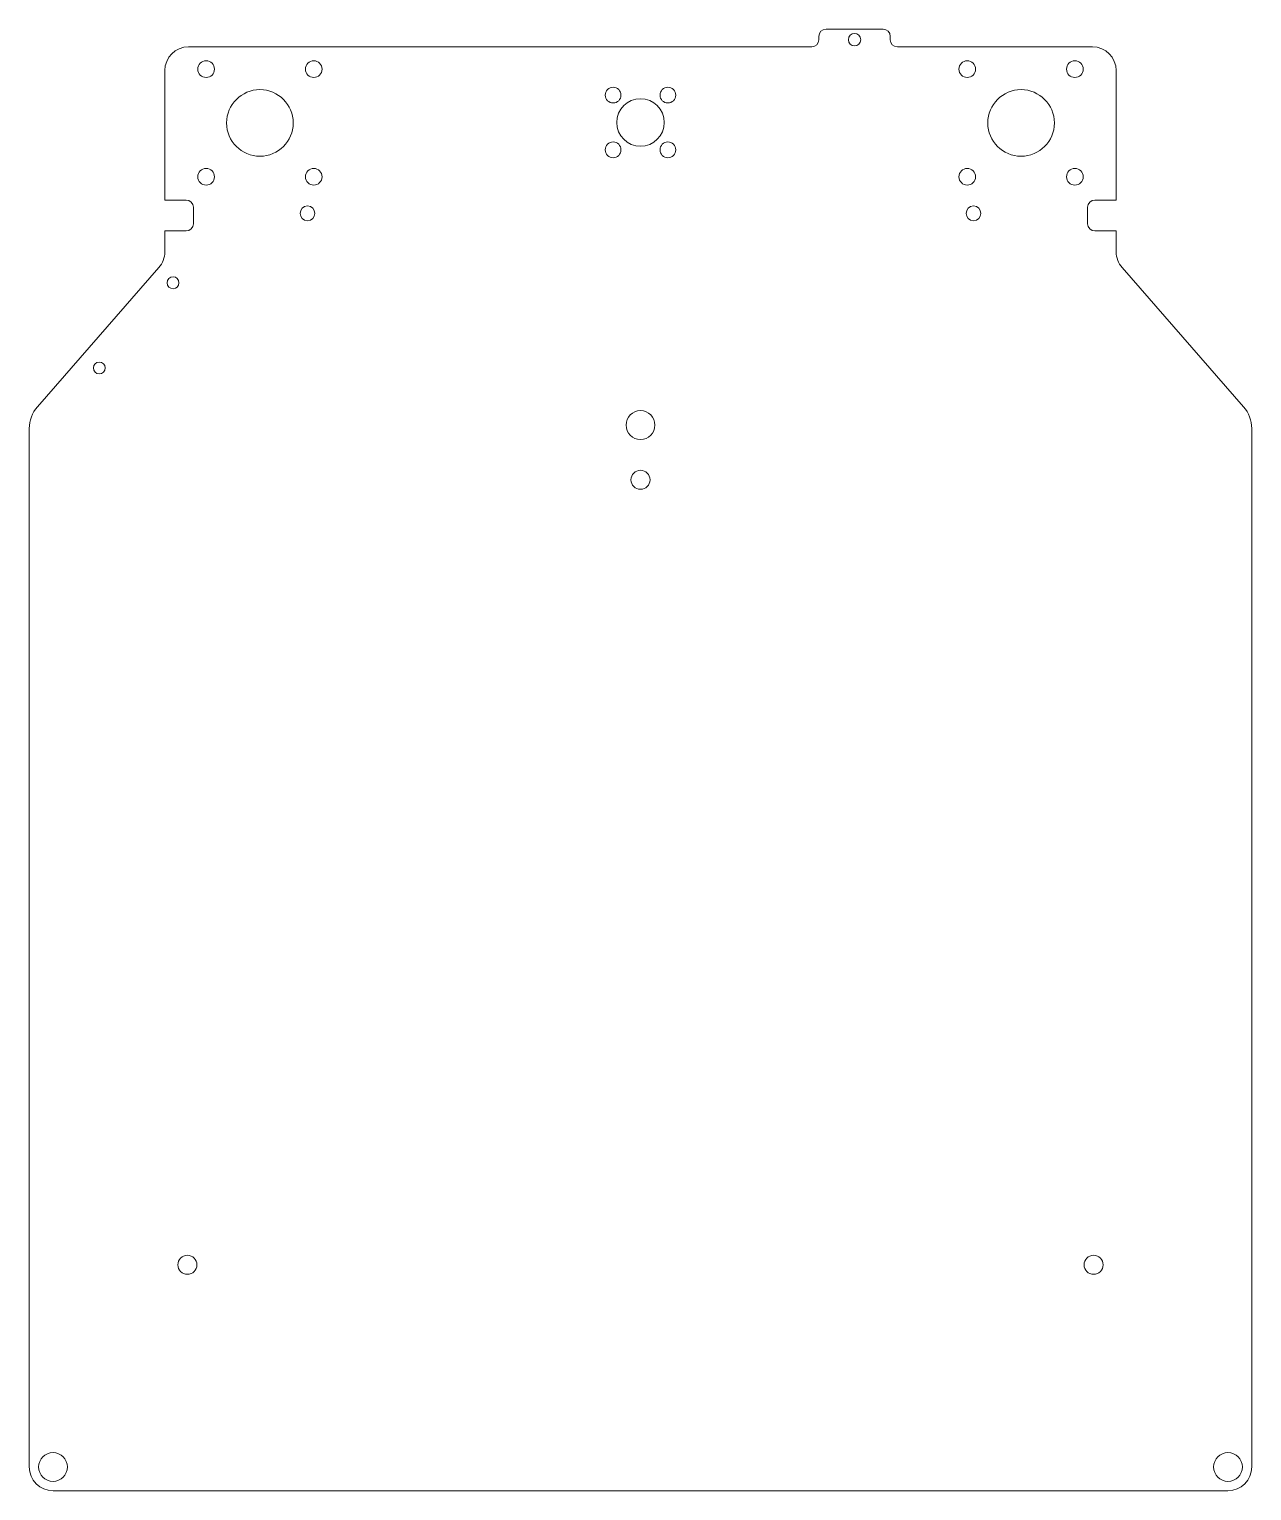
# Model space of a CAD drawing. Header units: millimetres. Extents: x -128 to 128, y -288 to 20.
import ezdxf

# ---------------------------------------------------------------- set-up
doc = ezdxf.new("R2010")
doc.units = ezdxf.units.MM

msp = doc.modelspace()

# ---------------------------------------------------------------- linework, layer by layer
at = {"color": 7, "linetype": 'Continuous', "lineweight": 15}
for p, q in [((39, 19.7), (51, 19.7)), ((36, 16), (-95, 16)), ((37.5, 17.5), (37.5, 18.2)), ((52.5, 18.2), (52.5, 17.5)), ((95, 16), (54, 16)), ((-100, 11), (-100, -16.2)), ((100, -16.2), (100, 11)), ((-100, -16.2), (-95.5, -16.2)), ((-94, -17.7), (-94, -21.2)), ((94, -21.2), (94, -17.7)), ((95.5, -16.2), (100, -16.2)), ((-95.5, -22.7), (-100, -22.7)), ((-100, -22.7), (-100, -27.12)), ((100, -22.7), (95.5, -22.7)), ((100, -27.12), (100, -22.7)), ((-101.23, -30.41), (-126.77, -59.65)), ((126.77, -59.65), (101.23, -30.41)), ((-128.5, -64.25), (-128.5, -282.5)), ((128.5, -282.5), (128.5, -64.25)), ((-123.5, -287.5), (123.5, -287.5))]:
    msp.add_line(p, q, dxfattribs=at)
for centre, radius in [((45, 17.5), 1.3), ((-91.31, 11.31), 1.75), ((-68.69, 11.31), 1.75), ((68.69, 11.31), 1.75), ((91.31, 11.31), 1.75), ((-80, 0), 7), ((-5.75, 5.85), 1.65), ((5.75, 5.85), 1.65), ((80, 0), 7), ((0, 0.1), 5), ((-5.75, -5.65), 1.65), ((5.75, -5.65), 1.65), ((-91.31, -11.31), 1.75), ((-68.69, -11.31), 1.75), ((68.69, -11.31), 1.75), ((91.31, -11.31), 1.75), ((-70, -19), 1.55), ((70, -19), 1.55), ((-98.27, -33.6), 1.25), ((-113.77, -51.5), 1.25), ((0, -63.5), 3.03), ((0, -75), 2), ((-95.26, -240), 2), ((95.26, -240), 2), ((-123.5, -282.5), 3.02), ((123.5, -282.5), 3.02)]:
    msp.add_circle(centre, radius, dxfattribs=at)
for centre, radius, start, end in [((39, 18.2), 1.5, 90, 180), ((51, 18.2), 1.5, 0, 90), ((-95, 11), 5, 90, 180), ((36, 17.5), 1.5, 270, 0), ((54, 17.5), 1.5, 180, 270), ((95, 11), 5, 0, 90), ((-95.5, -17.7), 1.5, 0, 90), ((95.5, -17.7), 1.5, 90, 180), ((-95.5, -21.2), 1.5, 270, 0), ((95.5, -21.2), 1.5, 180, 270), ((-105, -27.12), 5, 318.8595, 0), ((105, -27.12), 5, 180, 221.1405), ((-121.5, -64.25), 7, 138.8595, 180), ((121.5, -64.25), 7, 0, 41.1405), ((-123.5, -282.5), 5, 180, 270), ((123.5, -282.5), 5, 270, 0)]:
    msp.add_arc(centre, radius, start, end, dxfattribs=at)

doc.saveas('drawing.dxf')
